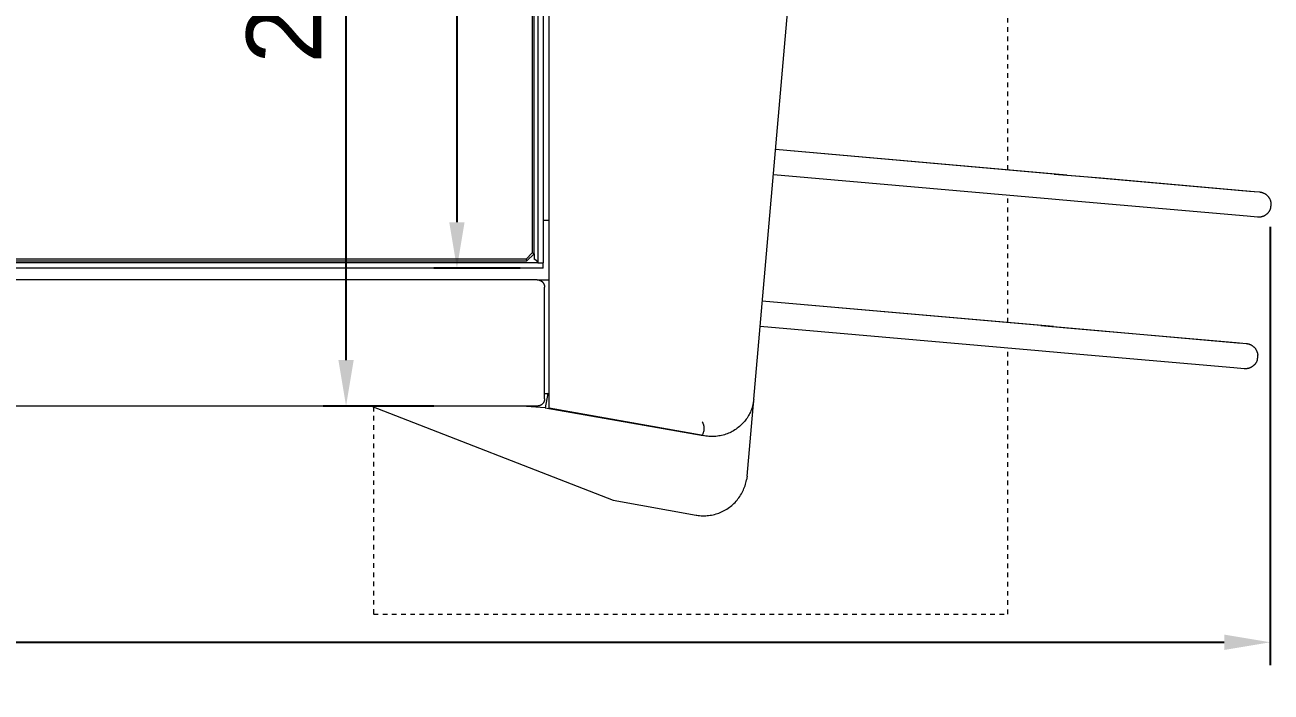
# Model space of a CAD drawing. Header units: inches. Extents: x -10 to 196, y -2 to 124.
# Drawn here: x 96.79 to 123.86, y 40.47 to 54.98 of the extents above; entities that cross this region are included whole.
import ezdxf

# ---------------------------------------------------------------- set-up
doc = ezdxf.new("R2010")
doc.units = ezdxf.units.IN
doc.linetypes.add('HIDDEN', pattern=[1.905, 1.27, -0.635])
for name, color, linetype, lineweight in [('ZANO_R', 7, 'Continuous', 0), ('ZANO_R_przerywana', 250, 'HIDDEN', 0), ('ZANO_W', 1, 'Continuous', 0)]:
    doc.layers.add(name, color=color, linetype=linetype, lineweight=lineweight)
doc.styles.get("Standard").update_dxf_attribs({"font": 'arial.ttf'})
doc.dimstyles.new('amerykanie', dxfattribs={"dimtxt": 50, "dimasz": 50, "dimexe": 0.5, "dimexo": 0.5, "dimgap": 1, "dimtad": 1, "dimdec": 0, "dimzin": 0, "dimlunit": 5, "dimtxsty": 'Standard', "dimcen": 0.09, "dimclrd": 1, "dimclre": 1, "dimclrt": 1, "dimazin": 0, "dimtfac": 1, "dimtdec": 0, "dimtmove": 0, "dimatfit": 3, "dimfxl": 1, "dimtzin": 0, "dimarcsym": 1})

# ---------------------------------------------------------------- blocks, each defined once
blk = doc.blocks.new('*D392')
at = {"layer": 'ZANO_W', "color": 1, "lineweight": -2}
for p, q in [((107.549, 66.145), (105.676, 66.145)), ((106.176, 65.145), (106.176, 50.687)), ((107.549, 49.687), (105.676, 49.687))]:
    blk.add_line(p, q, dxfattribs=at)
at = {"layer": 'ZANO_W', "color": 1}
for points in [[(106.343, 65.145), (106.01, 65.145), (106.176, 66.145)], [(106.01, 50.687), (106.343, 50.687), (106.176, 49.687)]]:
    blk.add_solid(points, dxfattribs=at)
at = {"layer": 'ZANO_W', "color": 1, "insert": (104.86, 57.916), "char_height": 1.625, "attachment_point": 5, "rotation": 90}
blk.add_mtext('421', dxfattribs=at)
blk = doc.blocks.new('*D393')
at = {"layer": 'ZANO_W', "color": 1, "lineweight": -2}
for p, q in [((105.676, 69.146), (103.267, 69.146)), ((103.767, 47.691), (103.767, 68.146)), ((105.676, 46.691), (103.267, 46.691))]:
    blk.add_line(p, q, dxfattribs=at)
at = {"layer": 'ZANO_W', "color": 1}
for points in [[(103.934, 68.146), (103.601, 68.146), (103.767, 69.146)], [(103.601, 47.691), (103.934, 47.691), (103.767, 46.691)]]:
    blk.add_solid(points, dxfattribs=at)
at = {"layer": 'ZANO_W', "color": 1, "insert": (102.427, 57.918), "char_height": 1.625, "attachment_point": 5, "rotation": 90}
blk.add_mtext('22 7/16', dxfattribs=at)
blk = doc.blocks.new('*D395')
at = {"layer": 'ZANO_W', "color": 1, "lineweight": -2}
for p, q in [((-6.073, 50.589), (-6.073, 41.056)), ((123.848, 50.589), (123.848, 41.056)), ((-5.073, 41.556), (122.848, 41.556))]:
    blk.add_line(p, q, dxfattribs=at)
at = {"layer": 'ZANO_W', "color": 1}
for points in [[(-5.073, 41.722), (-5.073, 41.389), (-6.073, 41.556)], [(122.848, 41.389), (122.848, 41.722), (123.848, 41.556)]]:
    blk.add_solid(points, dxfattribs=at)
at = {"layer": 'ZANO_W', "color": 1, "insert": (58.887, 42.896), "char_height": 1.625, "attachment_point": 5}
blk.add_mtext('129 15/16', dxfattribs=at)

msp = doc.modelspace()

# ---------------------------------------------------------------- linework, layer by layer
at = {"layer": 'ZANO_R'}
for p, q in [((107.81259, 65.81339), (107.81259, 50.01853)), ((107.85196, 50.00222), (107.85196, 65.8297)), ((107.9307, 66.02655), (107.9307, 49.80536)), ((108.04882, 66.02656), (108.04882, 49.80536)), ((112.62482, 46.84036), (113.58165, 57.77692)), ((108.18091, 46.64129), (108.18091, 55.48437)), ((119.14989, 51.73445), (113.09931, 52.2638)), ((119.42802, 51.71235), (113.0995, 52.26602)), ((119.10185, 51.18534), (113.05127, 51.7147)), ((119.14989, 51.73445), (119.71413, 51.68512)), ((119.42802, 51.71235), (120.16526, 51.64777)), ((119.71413, 51.68512), (123.39273, 51.36386)), ((120.16526, 51.64777), (123.49991, 51.35463)), ((119.66617, 51.136), (119.10185, 51.18534)), ((123.39273, 51.36386), (123.61125, 51.34482)), ((123.61125, 51.34483), (123.62064, 51.34391)), ((123.62064, 51.34391), (123.63, 51.34266)), ((123.63, 51.34266), (123.6393, 51.34109)), ((123.6393, 51.34109), (123.64854, 51.33921)), ((123.64854, 51.33921), (123.65772, 51.33701)), ((123.65772, 51.33701), (123.66682, 51.3345)), ((123.66682, 51.3345), (123.67582, 51.33168)), ((123.67582, 51.33168), (123.68472, 51.32855)), ((123.68472, 51.32855), (123.69351, 51.32512)), ((123.69351, 51.32512), (123.70218, 51.32139)), ((123.70218, 51.32139), (123.71071, 51.31736)), ((123.71071, 51.31736), (123.7191, 51.31305)), ((123.7191, 51.31305), (123.72734, 51.30845)), ((123.72734, 51.30845), (123.73542, 51.30357)), ((123.73542, 51.30357), (123.74332, 51.29842)), ((123.74332, 51.29842), (123.75105, 51.293)), ((123.75105, 51.293), (123.75858, 51.28732)), ((123.75858, 51.28732), (123.76591, 51.28138)), ((123.76591, 51.28138), (123.77304, 51.2752)), ((123.77304, 51.2752), (123.77995, 51.26878)), ((123.77995, 51.26878), (123.78664, 51.26212)), ((123.78664, 51.26212), (123.7931, 51.25524)), ((123.7931, 51.25524), (123.79931, 51.24814)), ((123.79931, 51.24814), (123.80528, 51.24084)), ((123.80528, 51.24084), (123.811, 51.23333)), ((123.811, 51.23333), (123.81646, 51.22563)), ((123.81646, 51.22563), (123.82165, 51.21775)), ((123.82165, 51.21775), (123.82656, 51.2097)), ((123.82656, 51.2097), (123.8312, 51.20149)), ((123.8312, 51.20149), (123.83556, 51.19311)), ((123.83556, 51.19311), (123.83962, 51.1846)), ((123.83962, 51.1846), (123.84339, 51.17595)), ((123.84339, 51.17595), (123.84687, 51.16718)), ((123.34478, 50.81474), (119.66617, 51.136)), ((123.80928, 50.90459), (123.80388, 50.89764)), ((123.81446, 50.91173), (123.80928, 50.90459)), ((123.81942, 50.91904), (123.81446, 50.91173)), ((123.82415, 50.92651), (123.81942, 50.91904)), ((123.82864, 50.93414), (123.82415, 50.92651)), ((123.83288, 50.9419), (123.82864, 50.93414)), ((123.83687, 50.9498), (123.83288, 50.9419)), ((123.8406, 50.95781), (123.83687, 50.9498)), ((123.84407, 50.96592), (123.8406, 50.95781)), ((123.84726, 50.97412), (123.84407, 50.96592)), ((123.84687, 51.16718), (123.85004, 51.15829)), ((123.85019, 50.9824), (123.84726, 50.97412)), ((123.85004, 51.15829), (123.8529, 51.1493)), ((123.85285, 50.99074), (123.85019, 50.9824)), ((123.85523, 50.99913), (123.85285, 50.99074)), ((123.8529, 51.1493), (123.85546, 51.14022)), ((123.85523, 50.99913), (123.85752, 51.0084)), ((123.85546, 51.14022), (123.8577, 51.13105)), ((123.85752, 51.0084), (123.8595, 51.01774)), ((123.8577, 51.13105), (123.85963, 51.12182)), ((123.8595, 51.01774), (123.86115, 51.02715)), ((123.85963, 51.12182), (123.86124, 51.11252)), ((123.86115, 51.02715), (123.86248, 51.03661)), ((123.86124, 51.11252), (123.86254, 51.10318)), ((123.86248, 51.03661), (123.86348, 51.0461)), ((123.86254, 51.10318), (123.86351, 51.09379)), ((123.86348, 51.0461), (123.86414, 51.05563)), ((123.86416, 51.08426), (123.86351, 51.09379)), ((123.86414, 51.05563), (123.86448, 51.06517)), ((123.86449, 51.07472), (123.86416, 51.08426)), ((123.86448, 51.06517), (123.86449, 51.07472)), ((108.04882, 50.73313), (108.18091, 50.73313)), ((123.56856, 50.79527), (123.34478, 50.81474)), ((123.57671, 50.7948), (123.56856, 50.79527)), ((123.58487, 50.79456), (123.57671, 50.7948)), ((123.59303, 50.79456), (123.58487, 50.79456)), ((123.60119, 50.79481), (123.59303, 50.79456)), ((123.60949, 50.7953), (123.60119, 50.79481)), ((123.61776, 50.79604), (123.60949, 50.7953)), ((123.62602, 50.79703), (123.61776, 50.79604)), ((123.63423, 50.79827), (123.62602, 50.79703)), ((123.64241, 50.79976), (123.63423, 50.79827)), ((123.65054, 50.80149), (123.64241, 50.79976)), ((123.65861, 50.80347), (123.65054, 50.80149)), ((123.66662, 50.80569), (123.65861, 50.80347)), ((123.67448, 50.80813), (123.66662, 50.80569)), ((123.68227, 50.81081), (123.67448, 50.80813)), ((123.68998, 50.81372), (123.68227, 50.81081)), ((123.69759, 50.81685), (123.68998, 50.81372)), ((123.70511, 50.82021), (123.69759, 50.81685)), ((123.71253, 50.82379), (123.70511, 50.82021)), ((123.71984, 50.8276), (123.71253, 50.82379)), ((123.72703, 50.83162), (123.71984, 50.8276)), ((123.73313, 50.83526), (123.72703, 50.83162)), ((123.73914, 50.83906), (123.73313, 50.83526)), ((123.74505, 50.84301), (123.73914, 50.83906)), ((123.75086, 50.84712), (123.74505, 50.84301)), ((123.75657, 50.85137), (123.75086, 50.84712)), ((123.76215, 50.85577), (123.75657, 50.85137)), ((123.76762, 50.86031), (123.76215, 50.85577)), ((123.77297, 50.86498), (123.76762, 50.86031)), ((123.77984, 50.87136), (123.77297, 50.86498)), ((123.78649, 50.87797), (123.77984, 50.87136)), ((123.79247, 50.88432), (123.78649, 50.87797)), ((123.79827, 50.89088), (123.79247, 50.88432)), ((123.80388, 50.89764), (123.79827, 50.89088)), ((107.67816, 49.8841), (22.7166, 49.8841)), ((22.7166, 49.84473), (107.69447, 49.84473)), ((107.81259, 50.01853), (107.67816, 49.8841)), ((107.67816, 49.8841), (107.69447, 49.84473)), ((107.69447, 49.84473), (107.85196, 50.00222)), ((107.85196, 50.00222), (107.81259, 50.01853)), ((107.85196, 50.00222), (107.85196, 49.87517)), ((107.87018, 49.87773), (107.85196, 49.88978)), ((107.87138, 49.87557), (107.85196, 49.88888)), ((107.87914, 49.87148), (107.87018, 49.87773)), ((107.89105, 49.86261), (107.87138, 49.87557)), ((107.88793, 49.865), (107.87914, 49.87148)), ((107.89396, 49.8603), (107.88793, 49.865)), ((107.89985, 49.85541), (107.89396, 49.8603)), ((107.90272, 49.85289), (107.89985, 49.85541)), ((107.90554, 49.8503), (107.90272, 49.85289)), ((107.90829, 49.84765), (107.90554, 49.8503)), ((107.91098, 49.84492), (107.90829, 49.84765)), ((107.91301, 49.84276), (107.91098, 49.84492)), ((107.91499, 49.84055), (107.91301, 49.84276)), ((107.9169, 49.83828), (107.91499, 49.84055)), ((107.91874, 49.83596), (107.9169, 49.83828)), ((107.91963, 49.83478), (107.91874, 49.83596)), ((107.9205, 49.83358), (107.91963, 49.83478)), ((107.92134, 49.83236), (107.9205, 49.83358)), ((107.92216, 49.83113), (107.92134, 49.83236)), ((107.92296, 49.82988), (107.92216, 49.83113)), ((107.92372, 49.82862), (107.92296, 49.82988)), ((107.92446, 49.82733), (107.92372, 49.82862)), ((107.92517, 49.82603), (107.92446, 49.82733)), ((107.92572, 49.82496), (107.92517, 49.82603)), ((107.92625, 49.82388), (107.92572, 49.82496)), ((107.92676, 49.82279), (107.92625, 49.82388)), ((107.92724, 49.82169), (107.92676, 49.82279)), ((107.9277, 49.82057), (107.92724, 49.82169)), ((107.92812, 49.81945), (107.9277, 49.82057)), ((107.92852, 49.81831), (107.92812, 49.81945)), ((107.92889, 49.81717), (107.92852, 49.81831)), ((107.92921, 49.81608), (107.92889, 49.81717)), ((107.9307, 49.80536), (22.7166, 49.80536)), ((108.04882, 49.68724), (22.7166, 49.68724)), ((107.92949, 49.81499), (107.92921, 49.81608)), ((107.92975, 49.81389), (107.92949, 49.81499)), ((107.92998, 49.81279), (107.92975, 49.81389)), ((107.93018, 49.81167), (107.92998, 49.81279)), ((107.93035, 49.81056), (107.93018, 49.81167)), ((107.93048, 49.80943), (107.93035, 49.81056)), ((107.93059, 49.80831), (107.93048, 49.80943)), ((107.9307, 49.80536), (108.04882, 49.80536)), ((108.04882, 49.68724), (108.04882, 49.80536)), ((107.92286, 49.43386), (22.7166, 49.43386)), ((107.92286, 49.43386), (108.18091, 49.43386)), ((107.92286, 49.43386), (107.92824, 49.43376)), ((107.92824, 49.43376), (107.93361, 49.43349)), ((107.93361, 49.43349), (107.93897, 49.43303)), ((107.93897, 49.43303), (107.9443, 49.43239)), ((107.9443, 49.43239), (107.94962, 49.43157)), ((107.94962, 49.43157), (107.9549, 49.43056)), ((107.9549, 49.43056), (107.96015, 49.42938)), ((107.96015, 49.42938), (107.96535, 49.42801)), ((107.96535, 49.42801), (107.9705, 49.42648)), ((107.9705, 49.42648), (107.9756, 49.42476)), ((107.9756, 49.42476), (107.98063, 49.42287)), ((107.98063, 49.42287), (107.9856, 49.42082)), ((107.9856, 49.42082), (107.9905, 49.41859)), ((107.9905, 49.41859), (107.99531, 49.4162)), ((107.99531, 49.4162), (108.00005, 49.41364)), ((108.00005, 49.41364), (108.00469, 49.41093)), ((108.00469, 49.41093), (108.00923, 49.40806)), ((108.00923, 49.40806), (108.01368, 49.40503)), ((108.01368, 49.40503), (108.01802, 49.40185)), ((108.01802, 49.40185), (108.02225, 49.39853)), ((108.02225, 49.39853), (108.02636, 49.39507)), ((108.02636, 49.39507), (108.03035, 49.39147)), ((108.03035, 49.39147), (108.03422, 49.38773)), ((108.03422, 49.38773), (108.03796, 49.38386)), ((108.03796, 49.38386), (108.04156, 49.37987)), ((108.04156, 49.37987), (108.04502, 49.37576)), ((108.04502, 49.37576), (108.04835, 49.37153)), ((108.04835, 49.37153), (108.05152, 49.36719)), ((108.05152, 49.36719), (108.05455, 49.36274)), ((108.05455, 49.36274), (108.05742, 49.3582)), ((108.05742, 49.3582), (108.06014, 49.35355)), ((108.06014, 49.35355), (108.06269, 49.34882)), ((108.06269, 49.34882), (108.06508, 49.34401)), ((108.06508, 49.34401), (108.06731, 49.33911)), ((108.06731, 49.33911), (108.06937, 49.33414)), ((108.06937, 49.33414), (108.07125, 49.32911)), ((108.07125, 49.32911), (108.07297, 49.32401)), ((108.07297, 49.32401), (108.07451, 49.31886)), ((108.07451, 49.31886), (108.07587, 49.31366)), ((108.07587, 49.31366), (108.07705, 49.30841)), ((108.07705, 49.30841), (108.07806, 49.30313)), ((108.07806, 49.30313), (108.07888, 49.29781)), ((108.07888, 49.29781), (108.07952, 49.29247)), ((108.07952, 49.29247), (108.07998, 49.28712)), ((108.07998, 49.28712), (108.08026, 49.28174)), ((108.08026, 49.28174), (108.08035, 49.27637)), ((108.08035, 46.8482), (108.08035, 49.27637)), ((118.86164, 48.4398), (112.81107, 48.96915)), ((119.13978, 48.4177), (112.81126, 48.97137)), ((118.8136, 47.89069), (112.76303, 48.42005)), ((118.86164, 48.4398), (119.42588, 48.39047)), ((119.13978, 48.4177), (119.87702, 48.35312)), ((119.42588, 48.39047), (123.10449, 48.06921)), ((119.87702, 48.35312), (123.21166, 48.05999)), ((123.10449, 48.06921), (123.32301, 48.05017)), ((123.32301, 48.05018), (123.3324, 48.04926)), ((123.3324, 48.04926), (123.34175, 48.04801)), ((123.34175, 48.04801), (123.35106, 48.04644)), ((123.35106, 48.04644), (123.3603, 48.04456)), ((123.3603, 48.04456), (123.36948, 48.04236)), ((123.36948, 48.04236), (123.37857, 48.03985)), ((123.37857, 48.03985), (123.38757, 48.03703)), ((123.38757, 48.03703), (123.39648, 48.0339)), ((123.39648, 48.0339), (123.40527, 48.03047)), ((123.40527, 48.03047), (123.41393, 48.02674)), ((123.41393, 48.02674), (123.42247, 48.02271)), ((123.42247, 48.02271), (123.43086, 48.0184)), ((123.43086, 48.0184), (123.4391, 48.0138)), ((123.4391, 48.0138), (123.44717, 48.00892)), ((123.44717, 48.00892), (123.45508, 48.00377)), ((123.45508, 48.00377), (123.4628, 47.99835)), ((123.4628, 47.99835), (123.47033, 47.99267)), ((123.47033, 47.99267), (123.47767, 47.98673)), ((123.47767, 47.98673), (123.4848, 47.98055)), ((123.4848, 47.98055), (123.49171, 47.97413)), ((123.49171, 47.97413), (123.4984, 47.96747)), ((123.4984, 47.96747), (123.50485, 47.96059)), ((123.50485, 47.96059), (123.51107, 47.9535)), ((123.51107, 47.9535), (123.51704, 47.94619)), ((123.51704, 47.94619), (123.52276, 47.93868)), ((123.52276, 47.93868), (123.52821, 47.93098)), ((123.52821, 47.93098), (123.5334, 47.9231)), ((123.5334, 47.9231), (123.53832, 47.91505)), ((119.37793, 47.84135), (118.8136, 47.89069)), ((123.05653, 47.5201), (119.37793, 47.84135)), ((123.53832, 47.91505), (123.54296, 47.90684)), ((123.54296, 47.90684), (123.54731, 47.89847)), ((123.54863, 47.65515), (123.54464, 47.64725)), ((123.54731, 47.89847), (123.55138, 47.88995)), ((123.55236, 47.66316), (123.54863, 47.65515)), ((123.55138, 47.88995), (123.55515, 47.8813)), ((123.55582, 47.67127), (123.55236, 47.66316)), ((123.55515, 47.8813), (123.55862, 47.87253)), ((123.55902, 47.67947), (123.55582, 47.67127)), ((123.55862, 47.87253), (123.56179, 47.86364)), ((123.56195, 47.68775), (123.55902, 47.67947)), ((123.56179, 47.86364), (123.56466, 47.85465)), ((123.5646, 47.69609), (123.56195, 47.68775)), ((123.56698, 47.70449), (123.5646, 47.69609)), ((123.56466, 47.85465), (123.56722, 47.84557)), ((123.56698, 47.70449), (123.56928, 47.71375)), ((123.56722, 47.84557), (123.56946, 47.83641)), ((123.56928, 47.71375), (123.57126, 47.7231)), ((123.56946, 47.83641), (123.57139, 47.82717)), ((123.57126, 47.7231), (123.57291, 47.7325)), ((123.57139, 47.82717), (123.573, 47.81787)), ((123.57291, 47.7325), (123.57423, 47.74196)), ((123.573, 47.81787), (123.57429, 47.80853)), ((123.57423, 47.74196), (123.57523, 47.75145)), ((123.57429, 47.80853), (123.57526, 47.79914)), ((123.57523, 47.75145), (123.5759, 47.76098)), ((123.57592, 47.78961), (123.57526, 47.79914)), ((123.5759, 47.76098), (123.57624, 47.77052)), ((123.57624, 47.78007), (123.57592, 47.78961)), ((123.57624, 47.77052), (123.57624, 47.78007)), ((123.28032, 47.50062), (123.05653, 47.5201)), ((123.28846, 47.50015), (123.28032, 47.50062)), ((123.29662, 47.49991), (123.28846, 47.50015)), ((123.30479, 47.49991), (123.29662, 47.49991)), ((123.31295, 47.50016), (123.30479, 47.49991)), ((123.32124, 47.50065), (123.31295, 47.50016)), ((123.32952, 47.50139), (123.32124, 47.50065)), ((123.33777, 47.50238), (123.32952, 47.50139)), ((123.34599, 47.50362), (123.33777, 47.50238)), ((123.35417, 47.50511), (123.34599, 47.50362)), ((123.36229, 47.50684), (123.35417, 47.50511)), ((123.37037, 47.50882), (123.36229, 47.50684)), ((123.37837, 47.51104), (123.37037, 47.50882)), ((123.38624, 47.51349), (123.37837, 47.51104)), ((123.39403, 47.51616), (123.38624, 47.51349)), ((123.40173, 47.51907), (123.39403, 47.51616)), ((123.40935, 47.5222), (123.40173, 47.51907)), ((123.41687, 47.52556), (123.40935, 47.5222)), ((123.42429, 47.52914), (123.41687, 47.52556)), ((123.4316, 47.53295), (123.42429, 47.52914)), ((123.43879, 47.53697), (123.4316, 47.53295)), ((123.44488, 47.54061), (123.43879, 47.53697)), ((123.45089, 47.54441), (123.44488, 47.54061)), ((123.45681, 47.54836), (123.45089, 47.54441)), ((123.46262, 47.55247), (123.45681, 47.54836)), ((123.46832, 47.55672), (123.46262, 47.55247)), ((123.47391, 47.56112), (123.46832, 47.55672)), ((123.47938, 47.56566), (123.47391, 47.56112)), ((123.48473, 47.57033), (123.47938, 47.56566)), ((123.4916, 47.57671), (123.48473, 47.57033)), ((123.49825, 47.58332), (123.4916, 47.57671)), ((123.50423, 47.58967), (123.49825, 47.58332)), ((123.51003, 47.59623), (123.50423, 47.58967)), ((123.51563, 47.60299), (123.51003, 47.59623)), ((123.52103, 47.60994), (123.51563, 47.60299)), ((123.52622, 47.61708), (123.52103, 47.60994)), ((123.53118, 47.62439), (123.52622, 47.61708)), ((123.53591, 47.63186), (123.53118, 47.62439)), ((123.5404, 47.63949), (123.53591, 47.63186)), ((123.54464, 47.64725), (123.5404, 47.63949)), ((108.08026, 46.84282), (108.07998, 46.83745)), ((108.08035, 46.8482), (108.08026, 46.84282)), ((108.08035, 46.96677), (108.15007, 46.96157)), ((108.15007, 46.96157), (108.09551, 46.65293)), ((108.18091, 46.95615), (108.15007, 46.96157)), ((107.92286, 46.69071), (9.85996, 46.69071)), ((104.32297, 46.69071), (109.56776, 44.642)), ((108.09551, 46.65293), (107.58885, 46.69071)), ((107.92824, 46.6908), (107.92286, 46.69071)), ((107.93361, 46.69107), (107.92824, 46.6908)), ((107.93897, 46.69153), (107.93361, 46.69107)), ((107.9443, 46.69217), (107.93897, 46.69153)), ((107.94962, 46.693), (107.9443, 46.69217)), ((107.9549, 46.694), (107.94962, 46.693)), ((107.96015, 46.69519), (107.9549, 46.694)), ((107.96535, 46.69655), (107.96015, 46.69519)), ((107.9705, 46.69809), (107.96535, 46.69655)), ((107.9756, 46.6998), (107.9705, 46.69809)), ((107.98063, 46.70169), (107.9756, 46.6998)), ((107.9856, 46.70375), (107.98063, 46.70169)), ((107.9905, 46.70597), (107.9856, 46.70375)), ((107.99531, 46.70836), (107.9905, 46.70597)), ((108.00005, 46.71092), (107.99531, 46.70836)), ((108.00469, 46.71363), (108.00005, 46.71092)), ((108.00923, 46.71651), (108.00469, 46.71363)), ((108.01368, 46.71953), (108.00923, 46.71651)), ((108.01802, 46.72271), (108.01368, 46.71953)), ((108.02225, 46.72603), (108.01802, 46.72271)), ((108.02636, 46.72949), (108.02225, 46.72603)), ((108.03035, 46.7331), (108.02636, 46.72949)), ((108.03422, 46.73683), (108.03035, 46.7331)), ((108.03796, 46.7407), (108.03422, 46.73683)), ((108.04156, 46.74469), (108.03796, 46.7407)), ((108.04502, 46.74881), (108.04156, 46.74469)), ((108.04835, 46.75304), (108.04502, 46.74881)), ((108.05152, 46.75738), (108.04835, 46.75304)), ((108.05455, 46.76182), (108.05152, 46.75738)), ((108.05742, 46.76637), (108.05455, 46.76182)), ((108.06014, 46.77101), (108.05742, 46.76637)), ((108.06269, 46.77574), (108.06014, 46.77101)), ((108.06508, 46.78056), (108.06269, 46.77574)), ((108.06731, 46.78545), (108.06508, 46.78056)), ((108.06937, 46.79042), (108.06731, 46.78545)), ((108.07125, 46.79546), (108.06937, 46.79042)), ((108.07297, 46.80055), (108.07125, 46.79546)), ((108.07451, 46.80571), (108.07297, 46.80055)), ((108.07587, 46.81091), (108.07451, 46.80571)), ((108.07705, 46.81615), (108.07587, 46.81091)), ((108.07806, 46.82144), (108.07705, 46.81615)), ((108.07888, 46.82675), (108.07806, 46.82144)), ((108.07952, 46.83209), (108.07888, 46.82675)), ((108.07998, 46.83745), (108.07952, 46.83209)), ((108.09551, 46.65293), (111.52446, 46.04984)), ((111.52449, 46.05023), (108.18091, 46.64129)), ((112.47861, 45.16918), (112.6238, 46.82864)), ((112.56307, 46.58581), (112.55187, 46.5596)), ((112.57342, 46.61236), (112.56307, 46.58581)), ((112.5829, 46.63924), (112.57342, 46.61236)), ((112.5915, 46.66641), (112.5829, 46.63924)), ((112.59921, 46.69384), (112.5915, 46.66641)), ((112.60603, 46.72151), (112.59921, 46.69384)), ((112.61195, 46.74939), (112.60603, 46.72151)), ((112.61696, 46.77744), (112.61195, 46.74939)), ((112.62106, 46.80565), (112.61696, 46.77744)), ((112.62424, 46.83397), (112.62106, 46.80565)), ((111.5038, 46.34794), (111.50858, 46.33971)), ((111.50858, 46.33971), (111.51308, 46.33133)), ((111.51308, 46.33133), (111.51728, 46.32279)), ((111.51728, 46.32279), (111.52118, 46.31411)), ((111.52118, 46.31411), (111.52478, 46.30531)), ((111.52478, 46.30531), (111.52808, 46.29638)), ((112.38201, 46.30937), (112.36, 46.28725)), ((112.40325, 46.33224), (112.38201, 46.30937)), ((112.42369, 46.35581), (112.40325, 46.33224)), ((112.44333, 46.38007), (112.42369, 46.35581)), ((112.46212, 46.40498), (112.44333, 46.38007)), ((112.48005, 46.43052), (112.46212, 46.40498)), ((112.49711, 46.45666), (112.48005, 46.43052)), ((112.51326, 46.48336), (112.49711, 46.45666)), ((112.52695, 46.50835), (112.51326, 46.48336)), ((112.53983, 46.53377), (112.52695, 46.50835)), ((112.55187, 46.5596), (112.53983, 46.53377)), ((111.51086, 46.07518), (111.50622, 46.06687)), ((111.51521, 46.08364), (111.51086, 46.07518)), ((111.51926, 46.09225), (111.51521, 46.08364)), ((111.52302, 46.10099), (111.51926, 46.09225)), ((111.52647, 46.10986), (111.52302, 46.10099)), ((111.52446, 46.04984), (111.52452, 46.05023)), ((111.55504, 46.04363), (111.52446, 46.04984)), ((111.52961, 46.11884), (111.52647, 46.10986)), ((111.52808, 46.29638), (111.53107, 46.28735)), ((111.53244, 46.12792), (111.52961, 46.11884)), ((111.53107, 46.28735), (111.53374, 46.27822)), ((111.53496, 46.13709), (111.53244, 46.12792)), ((111.53374, 46.27822), (111.5361, 46.269)), ((111.53715, 46.14635), (111.53496, 46.13709)), ((111.5361, 46.269), (111.53813, 46.25971)), ((111.53903, 46.15568), (111.53715, 46.14635)), ((111.53813, 46.25971), (111.53985, 46.25035)), ((111.54058, 46.16507), (111.53903, 46.15568)), ((111.53985, 46.25035), (111.54124, 46.24094)), ((111.54181, 46.1745), (111.54058, 46.16507)), ((111.54124, 46.24094), (111.5423, 46.23148)), ((111.54271, 46.18397), (111.54181, 46.1745)), ((111.5423, 46.23148), (111.54304, 46.222)), ((111.54329, 46.19347), (111.54271, 46.18397)), ((111.54304, 46.222), (111.54345, 46.21249)), ((111.54353, 46.20298), (111.54329, 46.19347)), ((111.54345, 46.21249), (111.54353, 46.20298)), ((111.58581, 46.03846), (111.55504, 46.04363)), ((111.61675, 46.03435), (111.58581, 46.03846)), ((111.6478, 46.03129), (111.61675, 46.03435)), ((111.67895, 46.0293), (111.6478, 46.03129)), ((111.71014, 46.02836), (111.67895, 46.0293)), ((111.74134, 46.02849), (111.71014, 46.02836)), ((111.77253, 46.02968), (111.74134, 46.02849)), ((111.80365, 46.03194), (111.77253, 46.02968)), ((111.83468, 46.03525), (111.80365, 46.03194)), ((111.86558, 46.03962), (111.83468, 46.03525)), ((111.89631, 46.04504), (111.86558, 46.03962)), ((111.92684, 46.05151), (111.89631, 46.04504)), ((111.95713, 46.05901), (111.92684, 46.05151)), ((111.98715, 46.06754), (111.95713, 46.05901)), ((112.01686, 46.07708), (111.98715, 46.06754)), ((112.04623, 46.08764), (112.01686, 46.07708)), ((112.07522, 46.09919), (112.04623, 46.08764)), ((112.1038, 46.11172), (112.07522, 46.09919)), ((112.13193, 46.12521), (112.1038, 46.11172)), ((112.15959, 46.13966), (112.13193, 46.12521)), ((112.18675, 46.15504), (112.15959, 46.13966)), ((112.21336, 46.17134), (112.18675, 46.15504)), ((112.2394, 46.18854), (112.21336, 46.17134)), ((112.26484, 46.20661), (112.2394, 46.18854)), ((112.28965, 46.22554), (112.26484, 46.20661)), ((112.3138, 46.24531), (112.28965, 46.22554)), ((112.33726, 46.26588), (112.3138, 46.24531)), ((112.36, 46.28725), (112.33726, 46.26588)), ((112.42452, 44.92689), (112.43523, 44.95775)), ((112.43523, 44.95775), (112.44487, 44.98895)), ((112.44487, 44.98895), (112.45344, 45.02046)), ((112.45344, 45.02046), (112.46091, 45.05225)), ((112.46091, 45.05225), (112.46729, 45.08428)), ((112.47861, 45.16918), (112.46729, 45.08428)), ((112.28257, 44.67084), (112.30218, 44.69696)), ((112.30218, 44.69696), (112.32087, 44.72374)), ((112.32087, 44.72374), (112.33863, 44.75115)), ((112.33863, 44.75115), (112.35544, 44.77915)), ((112.35544, 44.77915), (112.37127, 44.80771)), ((112.37127, 44.80771), (112.38611, 44.8368)), ((112.38611, 44.8368), (112.39995, 44.86639)), ((112.39995, 44.86639), (112.41275, 44.89643)), ((112.41275, 44.89643), (112.42452, 44.92689)), ((109.56776, 44.642), (111.37294, 44.31805)), ((111.92733, 44.39004), (111.9568, 44.4041)), ((111.9568, 44.4041), (111.98578, 44.41917)), ((111.98578, 44.41917), (112.01421, 44.43523)), ((112.01421, 44.43523), (112.04208, 44.45226)), ((112.04208, 44.45226), (112.06935, 44.47023)), ((112.06935, 44.47023), (112.09598, 44.48914)), ((112.09598, 44.48914), (112.12194, 44.50895)), ((112.12194, 44.50895), (112.14721, 44.52963)), ((112.14721, 44.52963), (112.17175, 44.55118)), ((112.17175, 44.55118), (112.19554, 44.57356)), ((112.19554, 44.57356), (112.21854, 44.59674)), ((112.21854, 44.59674), (112.24073, 44.6207)), ((112.24073, 44.6207), (112.26208, 44.64541)), ((112.26208, 44.64541), (112.28257, 44.67084)), ((111.37294, 44.31805), (111.38502, 44.31607)), ((111.38502, 44.31607), (111.41736, 44.31152)), ((111.41736, 44.31152), (111.44984, 44.30809)), ((111.44984, 44.30809), (111.48241, 44.30578)), ((111.48241, 44.30578), (111.51505, 44.30458)), ((111.51505, 44.30458), (111.54771, 44.30452)), ((111.54771, 44.30452), (111.58035, 44.30557)), ((111.58035, 44.30557), (111.61293, 44.30775)), ((111.61293, 44.30775), (111.64542, 44.31105)), ((111.64542, 44.31105), (111.67778, 44.31546)), ((111.67778, 44.31546), (111.70997, 44.32098)), ((111.70997, 44.32098), (111.74195, 44.32761)), ((111.74195, 44.32761), (111.77368, 44.33534)), ((111.77368, 44.33534), (111.80513, 44.34415)), ((111.80513, 44.34415), (111.83625, 44.35404)), ((111.83625, 44.35404), (111.86702, 44.36499)), ((111.86702, 44.36499), (111.89739, 44.37699)), ((111.89739, 44.37699), (111.92733, 44.39004))]:
    msp.add_line(p, q, dxfattribs=at)
at = {"layer": 'ZANO_R_przerywana', "ltscale": 0.05}
for p, q in [((118.14513, 51.82459), (118.14513, 64.01239)), ((118.14513, 48.50472), (118.14513, 51.26904)), ((118.14513, 42.16975), (118.14513, 47.94917)), ((104.36498, 46.6743), (104.36498, 42.16975)), ((104.36498, 42.16975), (118.14513, 42.16975))]:
    msp.add_line(p, q, dxfattribs=at)

# ---------------------------------------------------------------- dimensions: what is measured, and where the dimension line sits
at = {"layer": 'ZANO_W'}
dim = msp.add_linear_dim(base=(103.76727, 69.14627), p1=(106.1762, 46.69071), p2=(106.1762, 69.14627), angle=90, dimstyle='amerykanie', override={"dimtxt": 1.625, "dimasz": 1, "dimgap": 0.5, "dimdec": 4, "dimaunit": 1, "dimadec": 1, "dimtdec": 4, "dimtmove": 1, "dimfrac": 2}, dxfattribs=at)
dim.commit()
dim.dimension.update_dxf_attribs({"geometry": '*D393', "text_midpoint": (102.42706, 57.91849)})
dim = msp.add_linear_dim(base=(106.1762, 49.68724), p1=(108.04882, 66.14467), p2=(108.04882, 49.68724), angle=90, text='421', dimstyle='amerykanie', override={"dimtxt": 1.625, "dimasz": 1, "dimgap": 0.5, "dimdec": 4, "dimaunit": 1, "dimadec": 1, "dimtdec": 4, "dimtmove": 1, "dimfrac": 2}, dxfattribs=at)
dim.commit()
dim.dimension.update_dxf_attribs({"geometry": '*D392', "text_midpoint": (104.86038, 57.91596)})
dim = msp.add_linear_dim(base=(123.84805, 41.55578), p1=(-6.07325, 51.08865), p2=(123.84805, 51.08931), dimstyle='amerykanie', override={"dimtxt": 1.625, "dimasz": 1, "dimgap": 0.5, "dimdec": 4, "dimaunit": 1, "dimadec": 1, "dimtdec": 4, "dimtmove": 1, "dimfrac": 2}, dxfattribs=at)
dim.commit()
dim.dimension.update_dxf_attribs({"geometry": '*D395', "text_midpoint": (58.8874, 42.89599)})

doc.saveas('drawing.dxf')
